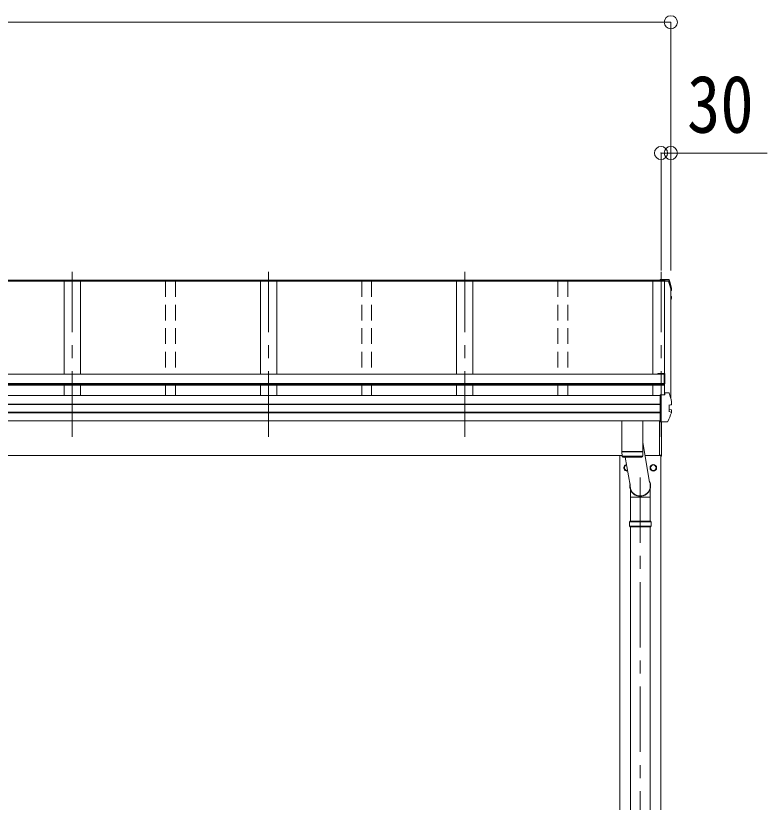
# Model space of a CAD drawing. Units: millimetres at full size, sheet at 1:40; details may follow other scales. Extents: x -11243 to 11243, y -7760 to 7760.
# Drawn here: x -4658 to -2361, y -2803 to -397 of the extents above; entities that cross this region are included whole.
import ezdxf
from ezdxf.enums import TextEntityAlignment as Align

# ---------------------------------------------------------------- set-up
doc = ezdxf.new("R2010")
doc.units = ezdxf.units.MM
doc.header["$LTSCALE"] = 40
doc.header["$PDMODE"] = 32
doc.header["$PDSIZE"] = 40
doc.linetypes.add('CHAIN1', pattern=[8, 5, -1, 1, -1])
doc.linetypes.add('DASHED1', pattern=[1.8, 1.2, -0.6])
doc.layers.add('0-3_ELV2', color=7, linetype='Continuous', lineweight=9)
doc.layers.add('0-6_OTH_LINE', color=6, linetype='Continuous', lineweight=9)
doc.styles.add('ＭＳ ゴシック', font='')
doc.styles.get('ＭＳ ゴシック').set_extended_font_data('MS Gothic')

msp = doc.modelspace()

# ---------------------------------------------------------------- linework, layer by layer
at = {"layer": '0-3_ELV2', "color": 6}
for p, q in [((-2655.41, -417.07), (-2655.41, -1176.07)), ((-2685.41, -817.07), (-2685.41, -1176.07)), ((-2655.41, -817.07), (-2655.41, -1176.07)), ((-2360.53, -817.07), (-2655.41, -817.07))]:
    msp.add_line(p, q, dxfattribs=at)
at = {"layer": '0-3_ELV2', "color": 5, "linetype": 'CHAIN1'}
for p, q in [((-4485.41, -1684.91), (-4485.41, -1180.73)), ((-3885.41, -1684.91), (-3885.41, -1180.73)), ((-3285.41, -1684.91), (-3285.41, -1180.73)), ((-2685.41, -1684.91), (-2685.41, -1180.73)), ((-2748.91, -5209.43), (-2748.91, -1773.87))]:
    msp.add_line(p, q, dxfattribs=at)
at = {"layer": '0-3_ELV2', "color": 4}
for p, q in [((-2685.41, -1208.35), (-8085.41, -1208.35)), ((-2685.41, -1209.25), (-8085.41, -1209.25)), ((-2688.41, -1206.07), (-8082.41, -1206.07)), ((-4510.41, -1209.17), (-4510.41, -1493.43)), ((-4460.41, -1209.17), (-4460.41, -1493.43)), ((-3910.41, -1209.17), (-3910.41, -1493.43)), ((-3860.41, -1209.17), (-3860.41, -1493.43)), ((-3310.41, -1209.17), (-3310.41, -1493.43)), ((-3260.41, -1209.17), (-3260.41, -1493.43)), ((-2710.41, -1209.17), (-2710.41, -1493.43)), ((-2710.41, -1209.26), (-2661.97, -1209.26)), ((-2663.41, -1204), (-2688.41, -1204)), ((-2688.41, -1208.35), (-2688.41, -1204)), ((-2688.41, -1206.52), (-2674.21, -1206.52)), ((-2685.41, -1209.02), (-2674.59, -1209.02)), ((-2675.11, -1209.26), (-2675.11, -1556.54)), ((-2674.21, -1206.52), (-2674.59, -1209.02)), ((-2674.51, -1209.26), (-2674.51, -1552.59)), ((-2674.21, -1207.61), (-2674.44, -1209.11)), ((-2674.44, -1209.11), (-2674.44, -1208.76)), ((-2674.44, -1209.11), (-2662.02, -1209.11)), ((-2674.21, -1207.61), (-2674.21, -1206.52)), ((-2662.17, -1207.61), (-2674.21, -1207.61)), ((-2663.41, -1204), (-2663.41, -1203.99)), ((-2663.41, -1204), (-2663.41, -1204)), ((-2655.41, -1232.62), (-2655.41, -1569.4)), ((-2655.41, -1235.57), (-2654.72, -1235.44)), ((-2655.41, -1235.92), (-2654.64, -1235.77)), ((-2654.15, -1237.2), (-2655.41, -1237.44)), ((-2653.1, -1235.92), (-2653.1, -1231.87)), ((-2655.41, -1255.33), (-2654.58, -1255.43)), ((-2655.41, -1259.42), (-2654.05, -1259.68)), ((-2655.41, -1260.94), (-2654.57, -1261.11)), ((-2654.58, -1255.43), (-2654.58, -1255.43)), ((-2652.99, -1260.96), (-2652.99, -1256.89)), ((-2695.31, -1491.41), (-2675.31, -1491.41)), ((-2695.31, -1491.41), (-2695.31, -1493.57)), ((-2675.31, -1493.56), (-8095.51, -1493.56)), ((-2695.31, -1492.94), (-2675.31, -1492.94)), ((-2675.31, -1527.45), (-2675.31, -1492.94)), ((-2673.31, -1493.41), (-2673.31, -1522.87)), ((-2675.31, -1522.6), (-8095.51, -1522.6)), ((-2675.31, -1524.34), (-8095.51, -1524.34)), ((-2675.31, -1527.45), (-8095.51, -1527.45)), ((-4510.41, -1527.45), (-4510.41, -1559.08)), ((-4460.41, -1527.45), (-4460.41, -1559.08)), ((-3910.41, -1527.45), (-3910.41, -1559.08)), ((-3860.41, -1527.45), (-3860.41, -1559.08)), ((-3310.41, -1527.45), (-3310.41, -1559.08)), ((-3260.41, -1527.45), (-3260.41, -1559.08)), ((-2710.41, -1527.45), (-2710.41, -1558.93)), ((-2675.31, -1522.87), (-2673.31, -1522.87)), ((-2688.41, -1559.08), (-8082.41, -1559.08)), ((-2688.41, -1557.21), (-2688.41, -1556.9)), ((-2688.41, -1558.52), (-2688.41, -1557.21)), ((-2688.41, -1638.45), (-2688.41, -1558.52)), ((-2675.16, -1556.9), (-2674.44, -1552.11)), ((-2675.15, -1556.9), (-2674.59, -1553.22)), ((-2674.59, -1556.9), (-2674.59, -1553.22)), ((-2674.44, -1551.77), (-2674.21, -1550.27)), ((-2674.44, -1551.77), (-2674.44, -1552.11)), ((-2662.17, -1550.27), (-2674.21, -1550.27)), ((-2688.41, -1585.6), (-8082.41, -1585.6)), ((-2688.41, -1586.49), (-8082.41, -1586.49)), ((-2660.98, -1588.21), (-2654.72, -1587.44)), ((-2654.72, -1587.44), (-2654.72, -1587.44)), ((-2653.1, -1585.97), (-2653.1, -1578.58)), ((-2688.41, -1609.71), (-8082.41, -1609.71)), ((-2688.41, -1611.64), (-8082.41, -1611.64)), ((-2660.98, -1588.21), (-2660.98, -1588.22)), ((-2654.58, -1609.73), (-2660.98, -1608.03)), ((-2660.98, -1608.03), (-2660.98, -1608.03)), ((-2660.41, -1588.35), (-2660.41, -1607.56)), ((-2654.05, -1602.34), (-2660.01, -1601.19)), ((-2654.58, -1609.73), (-2654.58, -1609.73)), ((-2652.99, -1611.01), (-2652.99, -1603.62)), ((-2688.41, -1636.67), (-8082.41, -1636.67)), ((-2690.41, -1636.67), (-2690.41, -1741.51)), ((-2688.41, -1639.31), (-2688.41, -1638.45)), ((-2688.41, -1639.31), (-2667.77, -1639.31)), ((-2683.91, -1743.9), (-2683.91, -1639.31)), ((-2683.41, -1743.51), (-2683.41, -1639.31)), ((-2804.71, -1742.91), (-8085.41, -1742.91)), ((-2811.41, -5042.91), (-2811.41, -1742.91)), ((-2685.41, -1742.91), (-2734.18, -1742.91)), ((-2685.41, -1741.51), (-2690.41, -1741.51)), ((-2686.41, -1742.91), (-2686.41, -5042.91)), ((-2685.41, -1744.01), (-2685.41, -1741.51)), ((-2683.91, -1743.9), (-2683.91, -1743.91)), ((-2683.91, -1743.91), (-2683.91, -1743.97)), ((-2797.51, -1779.66), (-2797.41, -1779.66)), ((-2797.51, -1780.16), (-2797.41, -1780.16)), ((-2717.51, -1779.66), (-2717.41, -1779.66)), ((-2717.51, -1780.16), (-2717.41, -1780.16))]:
    msp.add_line(p, q, dxfattribs=at)
at = {"layer": '0-3_ELV2', "color": 4, "linetype": 'DASHED1'}
for p, q in [((-4200.41, -1209.17), (-4200.41, -1493.56)), ((-4170.41, -1209.17), (-4170.41, -1493.56)), ((-3600.41, -1209.17), (-3600.41, -1493.56)), ((-3570.41, -1209.17), (-3570.41, -1493.56)), ((-3000.41, -1209.17), (-3000.41, -1493.56)), ((-2970.41, -1209.17), (-2970.41, -1493.56)), ((-4200.41, -1527.45), (-4200.41, -1559.08)), ((-4170.41, -1527.45), (-4170.41, -1559.08)), ((-3600.41, -1527.45), (-3600.41, -1559.08)), ((-3570.41, -1527.45), (-3570.41, -1559.08)), ((-3000.41, -1527.45), (-3000.41, -1559.08)), ((-2970.41, -1527.45), (-2970.41, -1559.08))]:
    msp.add_line(p, q, dxfattribs=at)
at = {"layer": '0-3_ELV2'}
for p, q in [((-2804.91, -1730.21), (-2804.91, -1636.67)), ((-2740.91, -1636.67), (-2740.91, -1730.21)), ((-2740.91, -1703.03), (-2720.48, -1824.07)), ((-2804.91, -1730.21), (-2740.91, -1730.21)), ((-2804.91, -1731.21), (-2740.91, -1731.21)), ((-2804.68, -1744.27), (-2804.91, -1731.21)), ((-2800.41, -1730.21), (-2800.39, -1731.21)), ((-2745.41, -1730.21), (-2745.43, -1731.21)), ((-2740.91, -1731.21), (-2741.14, -1744.27)), ((-2741.14, -1744.21), (-2804.68, -1744.21)), ((-2801.68, -1747.21), (-2744.14, -1747.21)), ((-2779.55, -1832.68), (-2794.63, -1747.21)), ((-2718.76, -1869.63), (-2718.76, -1845.83)), ((-2778.76, -1942.91), (-2778.76, -1869.63)), ((-2751.59, -1869.97), (-2752.73, -1866.85)), ((-2746, -1869.34), (-2751.82, -1869.34)), ((-2746.23, -1869.97), (-2751.59, -1869.97)), ((-2746.23, -1869.97), (-2745.09, -1866.85)), ((-2718.76, -1869.63), (-2746.1, -1869.63)), ((-2719.06, -1942.91), (-2719.06, -1869.63)), ((-2781.91, -1944.91), (-2780.91, -1942.91)), ((-2781.91, -1944.91), (-2715.91, -1944.91)), ((-2781.91, -1958.91), (-2781.91, -1944.91)), ((-2780.91, -1942.91), (-2716.91, -1942.91)), ((-2715.91, -1944.91), (-2716.91, -1942.91)), ((-2715.91, -1958.91), (-2715.91, -1944.91)), ((-2781.91, -1958.91), (-2715.91, -1958.91)), ((-2781.91, -1958.91), (-2780.91, -1960.91)), ((-2716.91, -1960.91), (-2780.91, -1960.91)), ((-2778.76, -3072.91), (-2778.76, -1960.91)), ((-2719.06, -3072.91), (-2719.06, -1960.91)), ((-2715.91, -1958.91), (-2716.91, -1960.91))]:
    msp.add_line(p, q, dxfattribs=at)
at = {"layer": '0-3_ELV2', "color": 4}
for points in [[(-2688.41, -1208.02), (-2685.41, -1208.02), (-2685.41, -1209.02)], [(-2660.55, -1205.27), (-2660.67, -1204.97), (-2660.84, -1204.71), (-2661.06, -1204.48), (-2661.32, -1204.3), (-2661.59, -1204.17), (-2661.86, -1204.09), (-2662.09, -1204.05), (-2662.32, -1204.03), (-2662.58, -1204.01), (-2662.86, -1204), (-2663.17, -1203.99), (-2663.49, -1203.99)], [(-2653.13, -1231.56), (-2655.46, -1222.71), (-2657.92, -1213.94), (-2660.54, -1205.28)], [(-2653.13, -1231.57), (-2653.1, -1231.82), (-2653.1, -1231.87)], [(-2655.41, -1267.16), (-2654.49, -1264.92), (-2653.09, -1261.44)], [(-2688.41, -1556.9), (-2674.21, -1556.9), (-2674.21, -1550.27)], [(-2654.72, -1587.44), (-2654.49, -1587.37), (-2654.29, -1587.23), (-2654.12, -1587), (-2654, -1586.73), (-2653.93, -1586.42), (-2653.92, -1586.09), (-2653.97, -1585.77)], [(-2654.64, -1587.43), (-2654.36, -1587.35), (-2654.12, -1587.28), (-2653.88, -1587.18), (-2653.61, -1587.01), (-2653.35, -1586.74), (-2653.17, -1586.39), (-2653.11, -1586.01)], [(-2653.13, -1578.27), (-2653.1, -1578.53), (-2653.1, -1578.58)], [(-2653.1, -1586.01), (-2653.1, -1585.92), (-2653.13, -1585.66)], [(-2653.09, -1611.49), (-2655.94, -1618.31), (-2658.89, -1625.04), (-2661.93, -1631.69), (-2665.05, -1638.25)], [(-2660.98, -1588.22), (-2661.06, -1588.24), (-2661.14, -1588.29), (-2661.2, -1588.37), (-2661.25, -1588.46), (-2661.28, -1588.57), (-2661.29, -1588.69)], [(-2660.98, -1608.03), (-2661.06, -1607.99), (-2661.14, -1607.93), (-2661.2, -1607.85), (-2661.25, -1607.75), (-2661.28, -1607.63), (-2661.29, -1607.51)], [(-2660.41, -1588.35), (-2660.4, -1588.23), (-2660.36, -1588.14)], [(-2653.89, -1611.71), (-2653.8, -1611.38), (-2653.77, -1611.02), (-2653.82, -1610.66), (-2653.93, -1610.33), (-2654.11, -1610.05), (-2654.33, -1609.85), (-2654.58, -1609.73)], [(-2653.1, -1611.51), (-2653.03, -1611.35), (-2652.99, -1611.17), (-2653, -1611)], [(-2667.74, -1639.31), (-2667.36, -1639.31), (-2667.01, -1639.3), (-2666.7, -1639.28), (-2666.42, -1639.25), (-2666.11, -1639.18), (-2665.78, -1639.03), (-2665.47, -1638.82), (-2665.21, -1638.54), (-2665.04, -1638.2)], [(-2683.91, -1744.01), (-2683.91, -1744.01), (-2685.41, -1744.01)], [(-2683.91, -1743.97), (-2683.9, -1744), (-2683.91, -1744.01)], [(-2787.29, -1788.79), (-2788.91, -1789.72), (-2797.41, -1784.81), (-2797.41, -1775), (-2790.44, -1770.97)]]:
    msp.add_lwpolyline(points, dxfattribs=at)
msp.add_lwpolyline([(-2708.91, -1770.09), (-2700.41, -1775), (-2700.41, -1784.81), (-2708.91, -1789.72), (-2717.41, -1784.81), (-2717.41, -1775)], close=True, dxfattribs=at)
at = {"layer": '0-3_ELV2'}
msp.add_lwpolyline([(-2751.72, -1869.63), (-2779.06, -1869.63), (-2779.06, -1845.83)], dxfattribs=at)
at = {"layer": '0-3_ELV2', "color": 4}
for radius in [10, 8.5]:
    msp.add_circle((-2708.91, -1779.91), radius, dxfattribs=at)
for centre, radius, start, end in [((-2662.17, -1209.31), 1.7, 17.09071, 90.04324), ((-3138.42, -1355.27), 498.32, 13.87531, 17.05651), ((-3138.42, -1355.27), 499.82, 13.85121, 17.03953), ((-2654.39, -1235.92), 1.3, 280.89642, 13.7954), ((-3117.74, -1076.04), 498.64, 337.99835, 338.21754), ((-3117.74, -1076.39), 498.64, 337.99835, 338.25759), ((-2654.29, -1260.96), 1.3, 338.33785, 79.1132), ((-2654.29, -1256.9), 1.3, 0.0377, 79.0995), ((-2675.31, -1493.41), 2, 0, 90), ((-2662.17, -1551.97), 1.7, 17.09071, 90.04324), ((-3138.42, -1697.93), 499.82, 13.85121, 17.03953), ((-2659.91, -1600.7), 0.499, 180.05239, 259.08482), ((-2654.29, -1603.62), 1.3, 0.0377, 79.0995), ((-2696.06, -1728.84), 12.15, 359.0404, 0.9596), ((-2683.91, -1743.51), 0.5, 270.5, 0), ((-2788.91, -1779.91), 10, 99.72185, 280.27854), ((-2788.91, -1779.91), 8.6, 171.25399, 178.33419), ((-2788.91, -1779.91), 8.6, 181.66581, 188.74601), ((-2788.91, -1779.91), 8.5, 99.67273, 280.32766), ((-2788.91, -1779.91), 8.6, 111.25399, 128.74601), ((-2708.91, -1779.91), 8.6, 171.25399, 178.33419), ((-2708.91, -1779.91), 8.6, 181.66581, 188.74601), ((-2708.91, -1779.91), 8.6, 111.25399, 128.74601), ((-2708.91, -1779.91), 8.6, 51.25399, 68.74601), ((-2708.91, -1779.91), 8.6, 351.25399, 8.74601), ((-2788.91, -1779.91), 8.6, 231.25399, 248.74601), ((-2708.91, -1779.91), 8.6, 231.25399, 248.74601), ((-2708.91, -1779.91), 8.6, 291.25399, 308.74601)]:
    msp.add_arc(centre, radius, start, end, dxfattribs=at)
at = {"layer": '0-3_ELV2'}
for centre, start, end in [((-2801.68, -1744.21), 181, 270), ((-2744.14, -1744.21), 269.95168, 359)]:
    msp.add_arc(centre, 3, start, end, dxfattribs=at)
for major_axis, ratio, start_param, end_param in [((31.85, 0), 0.984694, 2.9335503, 6.7858594), ((30.8, 0), 0.983336, 3.0411421, 6.6778673)]:
    msp.add_ellipse((-2748.91, -1835.72), major_axis=major_axis, ratio=ratio, start_param=start_param, end_param=end_param, dxfattribs=at)
at = {"layer": '0-3_ELV2', "color": 6}
for p in [(-2655.41, -417.07), (-2685.41, -817.07), (-2655.41, -817.07)]:
    msp.add_point(p, dxfattribs=at)
at = {"layer": '0-6_OTH_LINE'}
for p, q in [((-8115.41, -417.07), (-2655.41, -417.07)), ((-2655.41, -817.07), (-2685.41, -817.07))]:
    msp.add_line(p, q, dxfattribs=at)

# ---------------------------------------------------------------- texts
at = {"layer": '0-3_ELV2', "style": 'ＭＳ ゴシック', "width": 0.85}
msp.add_text('30', height=176, dxfattribs=at).set_placement((-2605.72, -807.86), align=Align.BOTTOM_LEFT)

doc.saveas('drawing.dxf')
